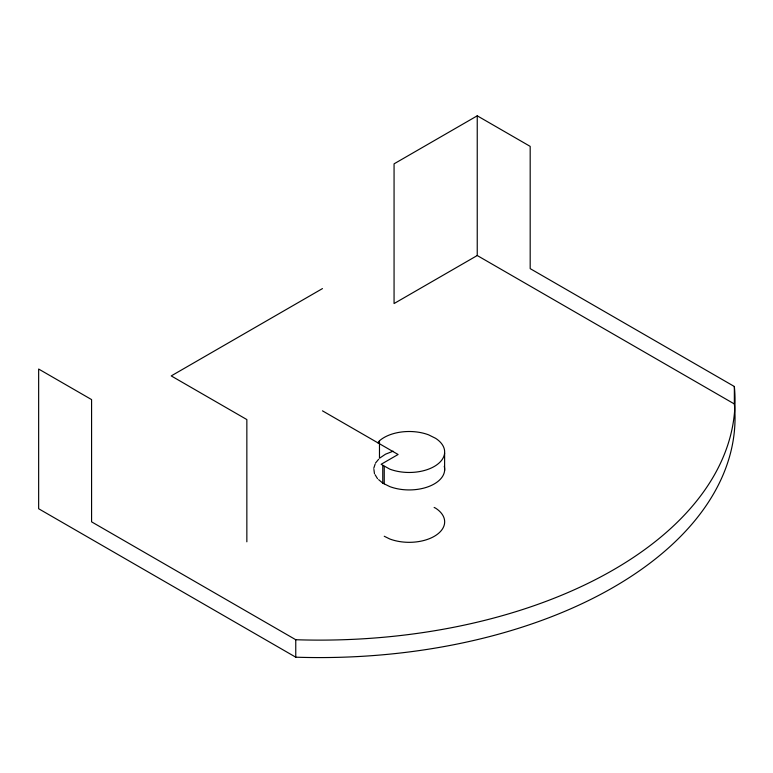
<?xml version="1.0" encoding="UTF-8"?>
<svg xmlns="http://www.w3.org/2000/svg" width="773" height="773" viewBox="0 0 773 773"><rect width="100%" height="100%" fill="white"/><g stroke="black" fill="none" stroke-linecap="round" stroke-linejoin="round"><path stroke-width="1.16" d="M373.755 468.332L375.108 464.177M377.813 442.794L379.475 440.794A35.481 20.485 0 0 1 428.58 434.832L435.605 438.32A35.481 20.485 0 0 1 436.107 465.327A35.481 20.485 0 0 1 389.795 469.143L381.137 464.283L398.095 454.495L322.467 410.84M375.465 463.075L378.635 459.268M477.241 115.815L394.066 163.837L394.066 303.547L477.241 255.525L734.35 403.96L734.35 386.5L530.181 268.627L530.181 146.377L477.241 115.815L477.241 255.525M322.467 288.59L171.229 375.91L246.848 419.565L246.848 541.815M393.148 451.181L385.505 454.195L379.475 458.254L379.475 440.794M434.136 507.446L435.605 508.17A35.481 20.485 0 0 1 436.107 535.187A35.481 20.485 0 0 1 389.795 538.994L384.239 536.249M378.635 479.637L382.761 483.125L389.795 486.604A35.481 20.485 0 0 0 428.445 486.652A35.481 20.485 0 0 0 444.243 466.293M734.35 386.5A415.43 239.843 0 0 1 295.759 639.725L91.581 521.843L91.581 399.593L38.65 369.04L38.65 508.74L295.759 657.185A415.43 239.843 0 0 0 734.35 403.96M375.108 474.728L377.533 478.709M373.91 469.453L374.461 473.665M444.61 453.104L444.61 470.573M384.239 466.39L384.239 483.85M382.761 465.655L382.761 483.125M295.759 639.725L295.759 657.185"/></g></svg>
